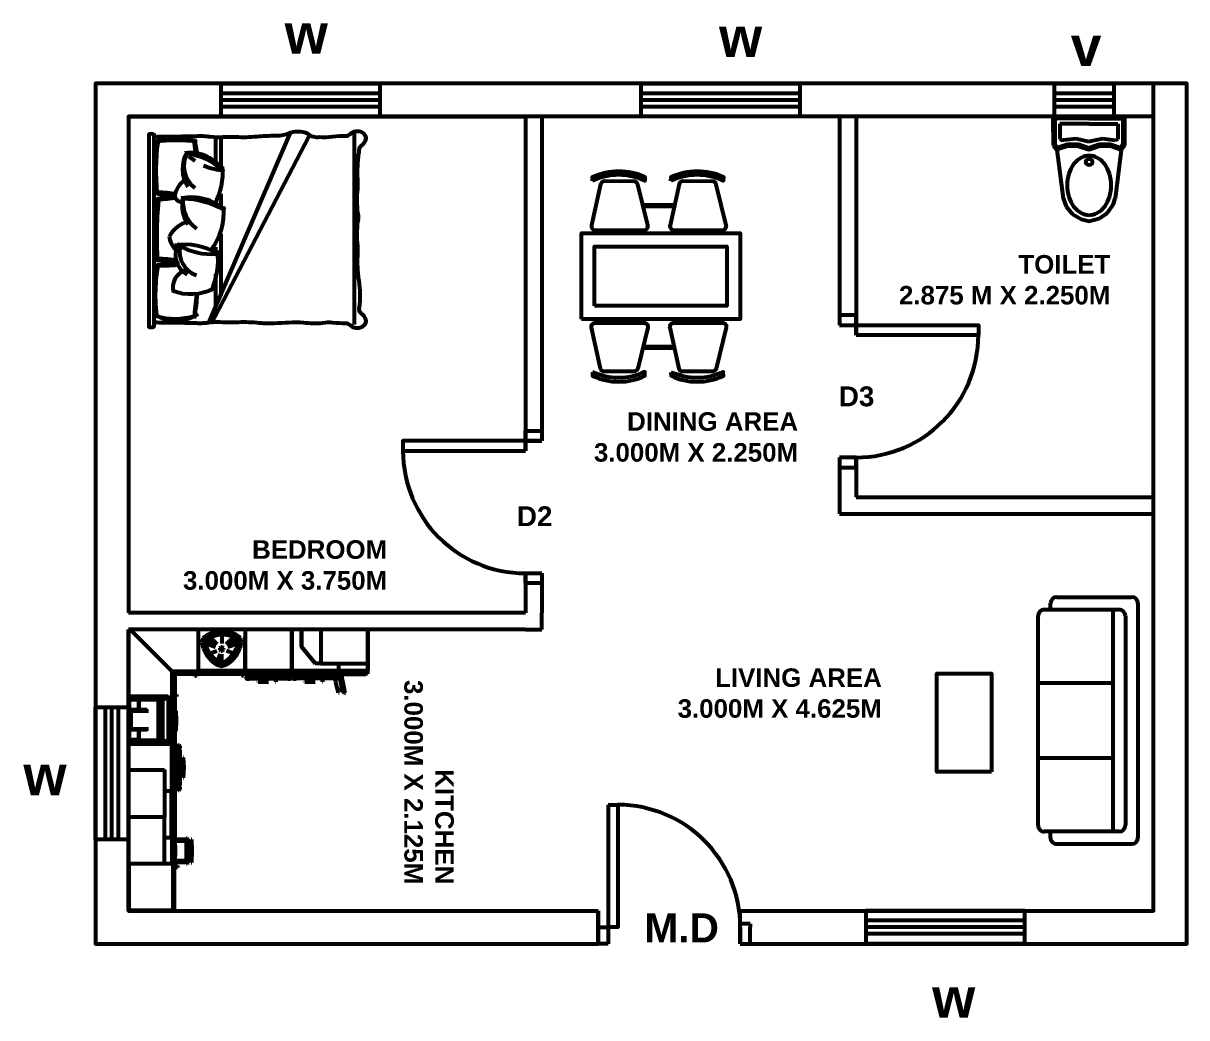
# Model space of a CAD drawing. Header units: millimetres. Extents: x -17601 to 15047, y -2241 to 31268.
# Drawn here: x 1152 to 9504, y 24133 to 31268 of the extents above; entities that cross this region are included whole.
import ezdxf

# ---------------------------------------------------------------- set-up
doc = ezdxf.new("R2010")
doc.units = ezdxf.units.MM
doc.layers.get('0').update_dxf_attribs({"lineweight": 53})
doc.styles.get("Standard").update_dxf_attribs({"font": 'Arial.ttf', "height": 1})

# ---------------------------------------------------------------- blocks, each defined once
blk = doc.blocks.new('bed 1- king size')
at = {"color": 0, "linetype": 'Continuous'}
for p, q in [((-0.949, -0.078), (0.932, -0.078)), ((-0.939, -0.615), (0.932, -1.418)), ((-0.939, -0.645), (0.907, -1.606)), ((-0.768, -0.687), (-0.455, -0.687)), ((-0.225, -0.687), (-0.188, -0.687)), ((0.649, -0.687), (0.895, -0.687)), ((-0.666, -0.738), (-0.056, -0.738)), ((0.225, -0.738), (0.338, -0.738)), ((0.61, -0.738), (0.895, -0.738)), ((-0.949, -2.055), (0.932, -2.055))]:
    blk.add_line(p, q, dxfattribs=at)
blk.add_lwpolyline([(0.898, -0.083, 0.098699), (0.924, -0.072, 0.222522), (0.924, -0.024), (-0.971, -0.024, 0.171621), (-0.972, -0.074, 0.102495), (-0.927, -0.083, 0.015571), (-0.929, -0.266, 0.00267), (-0.934, -0.494, 0.058958), (-0.927, -0.631, -0.038458), (-0.925, -0.755, 0.025508), (-0.925, -0.909, -0.039412), (-0.933, -1.115, 0.016498), (-0.938, -1.265, -0.035771), (-0.929, -1.55, 0.045388), (-0.934, -1.739, -0.080578), (-0.929, -1.837, 0.026504), (-0.936, -1.966, -0.211134), (-0.953, -2.007, 0.329446), (-0.97, -2.131, 0.37589), (-0.896, -2.165, 0.123892), (-0.842, -2.123, -0.342539), (-0.78, -2.103, 0.07104), (-0.52, -2.1, -0.036442), (-0.385, -2.085, -0.046791), (-0.276, -2.087, 0.023628), (-0.176, -2.085, -0.055897), (0.066, -2.088, 0.053528), (0.107, -2.094, 0.053528), (0.147, -2.088, -0.055897), (0.389, -2.085, 0.026973), (0.477, -2.087, -0.036947), (0.615, -2.085, -0.036442), (0.75, -2.1, -0.281256), (0.814, -2.123, -0.521995), (0.814, -2.123, 0.123892), (0.867, -2.165, 0.37589), (0.941, -2.131, 0.329446), (0.924, -2.007, -0.211134), (0.907, -1.966, 0.026504), (0.901, -1.837, -0.06219), (0.896, -1.71, -0.218233), (0.929, -1.594, 0.123513), (0.95, -1.494, 0.129887), (0.929, -1.398, -0.095063), (0.909, -1.265, 0.016498), (0.904, -1.115, -0.039412), (0.896, -0.909, 0.025508), (0.896, -0.755, -0.038458), (0.899, -0.631, 0.058958), (0.905, -0.494, 0.00267), (0.9, -0.266, 0.015571)], format="xyb", close=True, dxfattribs=at)
for centre, radius, start, end in [((-0.522, -0.294), 0.389, 147.51, 213.8336), ((-0.231, -0.283), 0.662, 163.9263, 197.1409), ((-0.657, -1.677), 1.588, 78.5485, 98.3029), ((-0.632, -1.365), 1.287, 78.0142, 100.5125), ((2.543, -0.087), 2.913, 180.1063, 184.3312), ((-1.857, -0.304), 1.505, 359.1536, 7.5533), ((0.707, -0.29), 1.035, 169.5301, 179.934), ((-1.248, -0.116), 0.946, 349.589, 2.0447), ((-0.082, -4.069), 3.965, 84.3658, 93.3969), ((-0.04, -2.182), 2.098, 80.934, 97.4266), ((1.024, -0.126), 0.738, 177.8261, 191.4767), ((-0.69, -0.295), 0.997, 1.8337, 10.6945), ((1.057, -0.289), 0.736, 165.3434, 178.3876), ((0.572, -2.107), 2.012, 81.3714, 96.917), ((-0.395, -0.133), 0.746, 349.1667, 3.123), ((0.593, -1.117), 1.043, 75.0181, 103.7392), ((-1.049, -0.304), 1.913, 354.0935, 6.4707), ((0.009, -0.286), 0.872, 347.3175, 11.7435), ((-0.055, -0.443), 0.219, 96.8992, 136.0421), ((-0.244, -0.505), 0.323, 15.4018, 59.7122), ((-0.136, -0.437), 0.513, 159.3026, 206.5026), ((-0.585, -0.442), 0.18, 18.9387, 104.6725), ((-0.23, -0.576), 0.248, 78.0413, 160.8342), ((-0.269, -0.496), 0.208, 54.1671, 153.8421), ((0.404, -0.643), 0.659, 151.0456, 184.1497), ((-0.787, -0.382), 0.625, 328.6542, 9.1977), ((0.347, -0.36), 0.0899, 120.1134, 175.8974), ((0.279, -0.514), 0.237, 28.1996, 86.5061), ((0.254, -0.68), 0.318, 83.5607, 144.2853), ((0.229, -0.714), 0.361, 78.4081, 122.0077), ((-0.212, -0.44), 0.516, 319.1339, 10.5299), ((-0.598, -0.336), 0.889, 331.605, 358.1749), ((0.615, -0.649), 0.278, 61.8876, 141.8707), ((0.586, -0.703), 0.345, 61.6404, 121.3345), ((0.346, -0.429), 0.397, 302.3262, 7), ((0.079, -0.303), 0.665, 317.3201, 351.4624), ((1.163, -0.802), 0.594, 139.9508, 146.951), ((-1.844, -10.472), 10.046, 83.2132, 84.5476), ((-0.606, 0.747), 1.251, 258.1169, 267.8849), ((1.163, -0.802), 0.594, 156.2982, 173.8539), ((0.694, 0.049), 0.552, 275.447, 287.4199), ((0.88, -1.194), 0.721, 90.6432, 100.2707), ((-0.329, -0.078), 0.63, 242.3859, 279.8951), ((0.163, -0.137), 0.629, 233.2201, 274.4972), ((0.546, -0.118), 0.637, 240.9467, 275.467)]:
    blk.add_arc(centre, radius, start, end, dxfattribs=at)
blk = doc.blocks.new('m_68')
for p, q in [((-72.008419, 443.155933), (-70.77713, 444.387484)), ((-72.008419, 371.759987), (-72.008419, 443.155933)), ((-0.503492, 444.387532), (-70.77713, 444.387484)), ((-70.77713, 444.387484), (-70.77713, 370.528412)), ((-68.285131, 444.387484), (-68.285131, 444.422055)), ((-68.285131, 444.422055), (-0.522279, 444.422055)), ((-0.522279, 444.422055), (-0.522279, 444.387532)), ((-0.503492, 370.528412), (-0.503492, 444.387532)), ((0, 444.422055), (0, 0)), ((-99.878692, 368.104553), (-100.53339, 350.079251)), ((-99.31736, 368.104553), (-99.878692, 368.104553)), ((-99.142599, 363.290119), (-99.31736, 368.104553)), ((-94.031429, 368.881083), (-92.799997, 370.276833)), ((-94.031429, 364.742089), (-94.031429, 368.881083)), ((-92.799997, 370.276833), (-92.799997, 363.380814)), ((-92.799997, 370.276833), (-91.526174, 370.276833)), ((-91.526174, 370.276833), (-91.526174, 363.346339)), ((-91.526174, 368.117762), (-73.057222, 368.117762)), ((-91.093921, 368.117762), (-91.093921, 368.587065)), ((-91.093921, 368.587065), (-73.057222, 368.587065)), ((-77.212906, 373.150349), (-77.212906, 375.973416)), ((-77.212906, 375.973416), (-75.331068, 375.973416)), ((-75.331068, 375.890827), (-77.212906, 375.890827)), ((-75.331068, 373.150349), (-77.212906, 373.150349)), ((-76.254081, 375.187874), (-76.254081, 375.213146)), ((-76.254081, 375.213146), (-72.008419, 375.213146)), ((-76.254081, 373.820257), (-76.254081, 373.853302)), ((-72.008419, 373.820257), (-76.254081, 373.820257)), ((-75.331068, 375.973416), (-75.331068, 375.890827)), ((-75.331068, 375.213146), (-75.331068, 375.890827)), ((-75.331068, 375.295782), (-72.008419, 375.295782)), ((-75.331068, 373.820257), (-75.331068, 373.150349)), ((-73.057222, 329.136658), (-73.057222, 370.936251)), ((-73.057222, 370.936251), (-72.555685, 370.936251)), ((-72.555685, 370.936251), (-72.555685, 329.136658)), ((-72.555685, 370.936251), (-71.184969, 370.936251)), ((-70.77713, 370.528412), (-72.008419, 371.759987)), ((-71.067762, 329.136658), (-71.067762, 370.81914)), ((-70.77713, 370.528412), (-0.503492, 370.528412)), ((-68.241024, 329.136658), (-68.241024, 370.528412)), ((-56.254291, 370.524597), (-56.869936, 369.908715)), ((-56.869936, 369.908715), (-56.860733, 297.246695)), ((-56.245136, 296.630955), (-56.254291, 370.524597)), ((-56.254291, 370.524597), (0.000191, 370.524597)), ((-0.503492, 370.936251), (0.000191, 370.936251)), ((-100.53339, 350.079251), (-99.878692, 332.053948)), ((-99.580288, 362.67066), (-99.580288, 363.290119)), ((-99.580288, 363.290119), (-94.122076, 363.290072)), ((-99.120092, 362.67066), (-98.66271, 350.079251)), ((-98.66271, 350.079251), (-99.112892, 337.684679)), ((-94.122076, 362.360811), (-99.108791, 362.360859)), ((-94.122076, 363.290072), (-94.122076, 362.360811)), ((-94.110918, 361.985064), (-92.879676, 363.380814)), ((-94.110918, 338.129568), (-94.110918, 361.985064)), ((-92.830467, 363.380814), (-94.031429, 364.742089)), ((-92.879676, 363.380814), (-92.879676, 336.733818)), ((-91.59708, 363.380814), (-92.879676, 363.380814)), ((-91.59708, 336.733818), (-91.59708, 363.380814)), ((-91.526174, 363.346339), (-91.59708, 363.346339)), ((-91.526174, 365.472031), (-73.949003, 365.472031)), ((-91.526174, 363.759709), (-91.520309, 363.759709)), ((-91.520309, 363.759709), (-91.520309, 336.099434)), ((-73.86074, 367.903424), (-74.515438, 349.878073)), ((-74.515438, 349.878073), (-73.86074, 331.85277)), ((-73.299598, 367.903424), (-73.86074, 367.903424)), ((-73.562288, 362.469483), (-73.562288, 363.088942)), ((-73.562288, 363.088942), (-73.057222, 363.088942)), ((-73.124599, 363.088942), (-73.299598, 367.903424)), ((-73.211336, 365.472031), (-73.057222, 365.472031)), ((-73.10214, 362.469483), (-73.057222, 361.231947)), ((-73.09103, 362.159729), (-73.057222, 362.159729)), ((-99.878692, 332.053948), (-99.31736, 332.053948)), ((-99.580288, 336.755467), (-99.580288, 337.489414)), ((-94.122076, 336.755467), (-99.580288, 336.755467)), ((-99.31736, 332.053948), (-99.1467, 336.755467)), ((-99.112892, 337.684679), (-94.122076, 337.684679)), ((-94.122076, 337.684679), (-94.122076, 336.755467)), ((-92.879676, 336.733818), (-94.110918, 338.129568)), ((-94.025373, 335.356856), (-92.810726, 336.733818)), ((-94.025373, 331.217814), (-94.025373, 335.356856)), ((-92.794132, 329.822064), (-94.025373, 331.217814)), ((-92.810726, 336.733818), (-92.879676, 336.733818)), ((-92.879676, 336.733818), (-91.59708, 336.733818)), ((-92.794132, 336.733818), (-92.794132, 329.822064)), ((-91.520309, 336.752606), (-91.59708, 336.752606)), ((-91.520309, 329.822064), (-91.520309, 336.752606)), ((-91.520309, 334.462786), (-73.955488, 334.462786)), ((-91.520309, 331.817055), (-73.057222, 331.817055)), ((-91.520309, 331.806898), (-73.057222, 331.806898)), ((-91.093921, 331.29797), (-91.093921, 331.806898)), ((-73.057222, 331.29797), (-91.093921, 331.29797)), ((-73.86074, 331.85277), (-73.299598, 331.85277)), ((-73.562288, 336.554337), (-73.562288, 337.288285)), ((-73.057222, 336.554337), (-73.562288, 336.554337)), ((-73.299598, 331.85277), (-73.1287, 336.554337)), ((-73.204898, 334.462786), (-73.057222, 334.462786)), ((-73.057222, 338.524246), (-73.095131, 337.483549)), ((-73.095131, 337.483549), (-73.057222, 337.483549)), ((-92.794132, 329.822064), (-91.520309, 329.822064)), ((-72.555685, 329.136658), (-73.057222, 329.136658)), ((-73.03791, 255.32732), (-73.03791, 329.136658)), ((-72.555685, 329.136658), (-71.067762, 329.136658)), ((-72.533416, 255.32732), (-72.533416, 329.136658)), ((-71.067762, 329.136658), (-68.241024, 329.136658)), ((-71.037912, 255.32732), (-71.037912, 329.136658)), ((-68.241024, 329.136658), (-68.199396, 329.136658)), ((-68.199396, 329.14877), (-68.197059, 329.14877)), ((-68.197059, 329.14877), (-68.197059, 255.311489)), ((-68.197059, 329.14877), (-56.864833, 329.14877)), ((-56.699991, 296.525812), (-57.315635, 295.909977)), ((-57.315635, 295.909977), (-57.306432, 223.24791)), ((-56.860733, 297.246695), (-56.245136, 296.630955)), ((-56.699991, 296.525812), (0.000191, 296.52586)), ((-56.690645, 222.63217), (-56.699991, 296.525812)), ((-56.245136, 296.630955), (0.000191, 296.631003)), ((-81.399631, 252.958775), (-80.168342, 254.19035)), ((-81.399631, 249.323845), (-81.399631, 252.958775)), ((-80.168342, 248.09227), (-81.399631, 249.323845)), ((-81.384182, 246.833182), (-80.15294, 248.064757)), ((-81.384182, 190.127516), (-81.384182, 246.833182)), ((-80.168342, 254.19035), (-80.168342, 248.09227)), ((-78.877735, 254.19035), (-80.168342, 254.19035)), ((-80.168342, 248.09227), (-78.877735, 248.09227)), ((-80.15294, 248.064757), (-80.15294, 188.895941)), ((-78.975963, 248.064757), (-80.15294, 248.064757)), ((-79.571867, 248.064757), (-79.571867, 248.09227)), ((-79.129123, 248.064757), (-79.129123, 248.09227)), ((-78.975963, 188.895941), (-78.975963, 248.064757)), ((-78.877735, 248.09227), (-78.877735, 254.19035)), ((-78.877735, 252.60973), (-73.051357, 252.60973)), ((-78.877735, 251.533938), (-73.051357, 251.533938)), ((-78.680277, 252.60973), (-78.680277, 252.743817)), ((-78.680277, 252.743817), (-73.051357, 252.743817)), ((-78.680277, 185.058165), (-78.680277, 251.533938)), ((-73.051357, 181.490088), (-73.051357, 255.32732)), ((-73.051357, 255.32732), (-72.546482, 255.32732)), ((-72.546482, 255.32732), (-72.546482, 181.490088)), ((-71.048832, 255.32732), (-72.546482, 255.32732)), ((-71.048832, 181.490088), (-71.048832, 255.32732)), ((-71.048832, 255.32732), (-68.203497, 255.32732)), ((-68.203497, 255.32732), (-68.206453, 255.32732)), ((-68.203497, 181.539107), (-68.203497, 255.32732)), ((-68.203497, 255.32732), (-57.310533, 255.32732)), ((-68.197059, 255.311489), (-57.310533, 255.311489)), ((-87.071895, 234.650803), (-87.730837, 218.411923)), ((-86.506843, 234.650803), (-87.071895, 234.650803)), ((-86.771488, 229.754925), (-86.771488, 230.313492)), ((-86.771488, 230.313492), (-81.384182, 230.313492)), ((-86.330843, 230.313492), (-86.506843, 234.650803)), ((-85.847854, 218.411923), (-86.308193, 229.754925)), ((-86.296892, 229.476357), (-81.384182, 229.476357)), ((-74.972677, 234.650851), (-75.631618, 218.411923)), ((-74.407816, 234.650851), (-74.972677, 234.650851)), ((-74.107217, 234.650851), (-74.766206, 218.411923)), ((-74.672269, 229.755497), (-74.672269, 230.31354)), ((-74.672269, 230.31354), (-74.283218, 230.31354)), ((-74.257421, 230.947829), (-74.407816, 234.650851)), ((-73.542404, 234.650851), (-74.107217, 234.650851)), ((-73.806858, 229.755688), (-73.806858, 230.31354)), ((-73.806858, 230.31354), (-73.051357, 230.31354)), ((-73.366403, 230.31354), (-73.542404, 234.650851)), ((-73.343753, 229.755688), (-73.051357, 222.554684)), ((-73.332405, 229.476404), (-73.051357, 229.476357)), ((-57.306432, 223.24791), (-56.690645, 222.63217)), ((-56.690645, 222.63217), (0.000191, 222.632218)), ((-87.730837, 218.411923), (-87.071895, 202.173043)), ((-86.771488, 206.408644), (-86.771488, 207.069826)), ((-81.384182, 206.408644), (-86.771488, 206.408644)), ((-86.506843, 202.173043), (-86.334943, 206.408644)), ((-86.308193, 207.069826), (-85.847854, 218.411923)), ((-86.300993, 207.245779), (-81.384182, 207.245779)), ((-75.631618, 218.411923), (-74.972677, 202.173043)), ((-74.766206, 218.411923), (-74.107217, 202.173043)), ((-74.672269, 206.408644), (-74.672269, 207.069779)), ((-74.279117, 206.408644), (-74.672269, 206.408644)), ((-74.407816, 202.173043), (-74.257421, 205.876065)), ((-73.806858, 206.408644), (-73.806858, 207.069874)), ((-73.051357, 206.408644), (-73.806858, 206.408644)), ((-73.542404, 202.173043), (-73.370504, 206.408644)), ((-73.370504, 206.408644), (-73.051357, 206.408644)), ((-73.051357, 214.269209), (-73.336506, 207.245779)), ((-73.336506, 207.245779), (-73.051357, 207.245779)), ((-87.071895, 202.173043), (-86.506843, 202.173043)), ((-81.399631, 187.690449), (-80.173635, 188.916588)), ((-81.399631, 184.055519), (-81.399631, 187.690449)), ((-80.168342, 182.823944), (-81.399631, 184.055519)), ((-80.15294, 188.895941), (-81.384182, 190.127516)), ((-80.168342, 188.911152), (-80.168342, 182.823944)), ((-80.15294, 188.895941), (-78.975963, 188.895941)), ((-78.877735, 188.921976), (-78.975963, 188.921976)), ((-78.877735, 182.823944), (-78.877735, 188.921976)), ((-78.877735, 185.058165), (-73.051357, 185.058165)), ((-74.972677, 202.173043), (-74.407816, 202.173043)), ((-74.107217, 202.173043), (-73.542404, 202.173043)), ((-80.168342, 182.823944), (-78.877735, 182.823944)), ((-78.877735, 183.982325), (-73.051357, 183.982325)), ((-72.546482, 181.490088), (-73.051357, 181.490088)), ((-73.01445, 107.701874), (-73.01445, 181.490088)), ((-72.546482, 181.490088), (-71.048832, 181.490088)), ((-72.509193, 181.490088), (-72.509193, 107.701874)), ((-71.048832, 181.490088), (-71.02189, 181.490088)), ((-71.010732, 181.539107), (-71.02189, 181.539107)), ((-71.010732, 107.701874), (-71.010732, 181.539107)), ((-71.010732, 181.539107), (-68.163681, 181.539107)), ((-68.163681, 181.539107), (-68.183994, 181.539107)), ((-68.163681, 181.539107), (0.000382, 181.539154)), ((-68.163681, 107.701874), (-68.163681, 181.539107)), ((-62.550592, 179.79765), (-1.217174, 179.797697)), ((-62.550592, 105.904055), (-62.550592, 179.79765)), ((-62.550592, 179.79765), (-61.580848, 178.006792)), ((-61.580848, 178.006792), (-54.40607, 173.850775)), ((-54.40607, 173.850775), (-48.012113, 173.906517)), ((-54.40607, 173.850775), (-54.40607, 111.850977)), ((-48.012113, 109.952641), (-48.012113, 175.749111)), ((-48.012113, 175.749111), (-47.245502, 174.82543)), ((-48.012113, 175.749111), (-15.664625, 175.749111)), ((-47.245502, 174.82543), (-47.245502, 110.876274)), ((-16.431236, 174.82543), (-47.245502, 174.82543)), ((-15.664625, 175.749111), (-16.431236, 174.82543)), ((-16.431236, 158.760405), (-16.431236, 174.82543)), ((-15.664625, 158.760405), (-15.664625, 175.749111)), ((-15.664625, 174.188614), (-3.133011, 174.297905)), ((-3.133011, 174.297905), (-0.986147, 172.05987)), ((-1.217174, 179.797697), (-1.217174, 178.036595)), ((-0.986147, 172.05987), (-1.217174, 179.797697)), ((-0.986147, 113.641882), (-0.986147, 172.05987)), ((-75.047254, 160.862637), (-75.706625, 144.623709)), ((-75.596285, 144.623709), (-74.936723, 160.862637)), ((-74.936723, 160.862637), (-75.047254, 160.862637)), ((-74.936723, 160.862637), (-74.371481, 160.862637)), ((-74.070882, 160.862637), (-74.730253, 144.623709)), ((-74.636316, 155.967808), (-74.636316, 156.525326)), ((-74.636316, 156.525326), (-74.247074, 156.525326)), ((-74.371481, 160.862637), (-74.221277, 157.161284)), ((-73.50564, 160.862637), (-74.070882, 160.862637)), ((-73.770332, 155.968094), (-73.770332, 156.525326)), ((-73.770332, 156.525326), (-73.01445, 156.525326)), ((-73.329496, 156.525326), (-73.50564, 160.862637)), ((-73.306846, 155.968094), (-73.01445, 148.766184)), ((-73.295498, 155.688191), (-73.01445, 155.688191)), ((-3.408002, 156.913042), (-31.329488, 156.913042)), ((-29.699039, 158.760405), (-1.444912, 158.760405)), ((-1.444912, 158.760405), (-3.408002, 156.913042)), ((-3.408002, 129.087878), (-3.408002, 156.913042)), ((-1.062679, 158.760405), (-1.444912, 158.760405)), ((-1.062679, 127.240563), (-1.062679, 158.760405)), ((-75.706625, 144.623709), (-75.047254, 128.384829)), ((-74.936723, 128.384829), (-75.596285, 144.623709)), ((-74.730253, 144.623709), (-74.070882, 128.384829)), ((-74.636316, 132.62043), (-74.636316, 133.281565)), ((-74.242973, 132.62043), (-74.636316, 132.62043)), ((-74.371481, 128.384829), (-74.221277, 132.08623)), ((-73.770332, 132.62043), (-73.770332, 133.281708)), ((-73.01445, 132.62043), (-73.770332, 132.62043)), ((-73.50564, 128.384829), (-73.333597, 132.62043)), ((-73.333597, 132.62043), (-73.01445, 132.62043)), ((-73.01445, 140.480805), (-73.299598, 133.457566)), ((-73.299598, 133.457566), (-73.01445, 133.457566)), ((-31.329488, 129.087878), (-3.408002, 129.087878)), ((-1.444912, 127.240563), (-3.408002, 129.087878)), ((-75.047254, 128.384829), (-74.936723, 128.384829)), ((-74.936723, 128.384829), (-74.371481, 128.384829)), ((-74.070882, 128.384829), (-73.50564, 128.384829)), ((-54.40607, 111.850977), (-61.580848, 107.694912)), ((-54.40607, 111.850977), (-48.012113, 111.795187)), ((-47.245502, 110.876274), (-48.012113, 109.952641)), ((-16.431236, 110.876274), (-47.245502, 110.876274)), ((-29.699039, 127.240563), (-1.444912, 127.240563)), ((-16.431236, 110.876274), (-16.431236, 127.240563)), ((-15.664625, 109.952641), (-16.431236, 110.876274)), ((-15.664625, 109.952641), (-15.664625, 127.240563)), ((-15.664625, 111.513138), (-3.133011, 111.403847)), ((-3.133011, 111.403847), (-2.538299, 107.980347)), ((-1.444912, 127.240563), (-1.062679, 127.240563)), ((-1.217174, 105.904055), (-0.986147, 113.641882)), ((-341.010522, 100.60463), (-342.569732, 100.381995)), ((-342.569732, 100.381995), (-341.229486, 94.227791)), ((-341.229486, 94.227791), (-341.135549, 94.24119)), ((-341.139269, 94.25788), (-339.56933, 94.482041)), ((-336.1207, 71.213722), (-341.139269, 94.25788)), ((-341.135549, 94.24119), (-336.1207, 71.213722)), ((-341.010522, 100.60463), (-339.257049, 99.606943)), ((-339.674043, 94.467068), (-341.010522, 100.60463)), ((-338.4449, 95.878029), (-339.653492, 94.470024)), ((-339.56933, 94.482041), (-337.815618, 93.484354)), ((-334.416198, 70.819855), (-339.56933, 94.482041)), ((-339.257049, 99.606943), (-338.4449, 95.878029)), ((-331.734371, 95.801592), (-338.415241, 94.847775)), ((-338.415241, 94.847775), (-338.235569, 94.022656)), ((-338.235569, 94.022656), (-332.126951, 94.894743)), ((-337.815618, 93.484354), (-333.190822, 72.247505)), ((-332.965421, 99.930573), (-332.278299, 100.02861)), ((-332.278299, 100.02861), (-327.991199, 84.13682)), ((-331.592369, 95.149851), (-331.734371, 95.801592)), ((-75.950193, 102.988959), (-75.950193, 105.729771)), ((-75.950193, 105.729771), (-74.068737, 105.729771)), ((-74.068737, 102.988959), (-75.950193, 102.988959)), ((-74.991607, 105.052042), (-73.347473, 105.052042)), ((-74.991607, 103.658963), (-73.347473, 103.658963)), ((-74.068737, 105.729771), (-74.068737, 105.052042)), ((-73.347473, 103.658963), (-74.068737, 103.658963)), ((-74.068737, 103.658963), (-74.068737, 102.988959)), ((-73.347473, 70.838166), (-73.347473, 107.761908)), ((-73.347473, 107.761908), (-73.01445, 107.761908)), ((-72.509193, 107.701874), (-73.01445, 107.701874)), ((-72.509193, 107.701874), (-71.010732, 107.701874)), ((-72.346878, 69.851637), (-72.346878, 107.701874)), ((-71.010732, 107.701874), (-70.656252, 107.701874)), ((-71.007442, 68.506432), (-71.007442, 107.701874)), ((-70.656252, 107.761908), (-69.164276, 107.761908)), ((-69.164276, 107.761908), (-69.164276, 66.667986)), ((-69.164276, 107.761908), (-68.238496, 107.761908)), ((-68.238496, 107.701874), (-68.163681, 107.701874)), ((-68.163681, 107.701874), (-62.550592, 107.701874)), ((-61.580848, 107.694912), (-62.550592, 105.904055)), ((-62.550592, 105.904055), (-1.217174, 105.904055)), ((-48.012113, 109.952641), (-15.664625, 109.952641)), ((-1.217174, 105.904055), (-44.436741, 105.904055)), ((-1.217174, 105.904055), (-10.037899, 105.904055)), ((-2.538299, 107.980347), (-1.217174, 105.904055)), ((-1.163482, 107.701779), (0.000382, 107.701779)), ((-330.555486, 77.35796), (-329.324197, 78.589535)), ((-330.555486, 76.102638), (-330.555486, 77.35796)), ((-324.436521, 77.35796), (-330.555486, 77.35796)), ((-324.436521, 76.102638), (-330.555486, 76.102638)), ((-329.341411, 70.404768), (-329.341411, 76.102638)), ((-329.324197, 78.589535), (-325.667762, 78.589535)), ((-328.26581, 70.404768), (-328.26581, 76.102638)), ((-328.26581, 76.0427), (-261.804485, 76.0427)), ((-328.20177, 76.102638), (-328.185558, 76.0427)), ((-327.991199, 84.13682), (-327.067566, 78.589535)), ((-326.653337, 76.102638), (-326.643371, 76.0427)), ((-325.667762, 78.589535), (-324.436521, 77.35796)), ((-324.436521, 76.102638), (-324.436521, 77.365685)), ((-324.436521, 77.365685), (-265.611314, 77.365685)), ((-324.436521, 76.102638), (-324.436521, 77.35796)), ((-265.611314, 76.102638), (-324.436521, 76.102638)), ((-306.919908, 77.365685), (-306.919908, 82.792282)), ((-306.919908, 82.792282), (-306.258964, 82.792282)), ((-306.083011, 77.365685), (-306.083011, 82.321072)), ((-294.919347, 83.753252), (-278.683996, 83.093119)), ((-294.919347, 81.867218), (-283.578491, 82.328272)), ((-283.857202, 77.365685), (-283.857202, 82.316971)), ((-283.578491, 82.792282), (-283.020305, 82.792282)), ((-283.020305, 82.792282), (-283.020305, 77.365685)), ((-278.683996, 82.527304), (-283.020305, 82.35097)), ((-278.683996, 83.093119), (-278.683996, 82.527304)), ((-265.611314, 77.35796), (-264.380073, 78.589535)), ((-265.611314, 77.365685), (-265.611314, 76.102638)), ((-265.611314, 76.102638), (-265.611314, 77.35796)), ((-259.492397, 77.35796), (-265.611314, 77.35796)), ((-259.492397, 76.102638), (-265.611314, 76.102638)), ((-264.380073, 78.589535), (-260.723638, 78.589535)), ((-261.804485, 70.404721), (-261.804485, 76.102638)), ((-260.728883, 70.404721), (-260.728883, 76.102638)), ((-260.728883, 76.0427), (-260.59494, 76.0427)), ((-260.723638, 78.589535), (-259.492397, 77.35796)), ((-260.59494, 76.0427), (-260.59494, 70.404721)), ((-259.492397, 77.35796), (-259.492397, 76.102638)), ((-256.809759, 77.35796), (-255.578518, 78.589535)), ((-256.809759, 76.102638), (-256.809759, 77.35796)), ((-250.690841, 77.35796), (-256.809759, 77.35796)), ((-256.809759, 76.102638), (-250.690841, 76.102638)), ((-255.595684, 76.102638), (-256.809759, 76.102638)), ((-255.595684, 70.404768), (-255.595684, 76.102638)), ((-255.578518, 78.589535), (-251.922083, 78.589535)), ((-188.058805, 76.0427), (-255.526352, 76.0427)), ((-255.526352, 76.0427), (-255.526352, 70.404768)), ((-250.690841, 76.102638), (-254.52013, 76.102638)), ((-254.52013, 76.102638), (-254.52013, 76.0427)), ((-254.52013, 76.0427), (-188.058805, 76.0427)), ((-251.922083, 78.589535), (-250.690841, 77.35796)), ((-250.690841, 77.365685), (-250.690841, 76.102638)), ((-191.865635, 77.365685), (-250.690841, 77.365685)), ((-250.690841, 76.102638), (-250.690841, 77.35796)), ((-250.690841, 76.102638), (-191.865635, 76.102638)), ((-233.174228, 77.365685), (-233.174228, 82.792282)), ((-233.174228, 82.792282), (-232.513284, 82.792282)), ((-232.337284, 77.365685), (-232.337284, 82.321072)), ((-221.17362, 83.753252), (-204.938268, 83.093119)), ((-209.832811, 82.328272), (-221.17362, 81.867218)), ((-221.17362, 81.867218), (-210.111522, 82.316971)), ((-210.111522, 82.316971), (-210.111522, 77.365685)), ((-209.274625, 82.792282), (-209.832811, 82.792282)), ((-209.274625, 77.365685), (-209.274625, 82.792282)), ((-204.938268, 82.527304), (-209.274625, 82.35097)), ((-209.274625, 82.35097), (-209.274625, 77.365685)), ((-204.938268, 83.093119), (-204.938268, 82.527304)), ((-191.865635, 77.35796), (-190.634393, 78.589535)), ((-191.865635, 76.102638), (-191.865635, 77.365685)), ((-191.865635, 76.102638), (-191.865635, 77.35796)), ((-185.746669, 77.35796), (-191.865635, 77.35796)), ((-191.865635, 76.102638), (-185.746669, 76.102638)), ((-188.058805, 76.102638), (-191.865635, 76.102638)), ((-190.634393, 78.589535), (-186.977911, 78.589535)), ((-188.058805, 70.404721), (-188.058805, 76.102638)), ((-185.746669, 76.102638), (-186.983204, 76.102638)), ((-186.983204, 76.102638), (-186.983204, 70.404721)), ((-186.983204, 76.0427), (-186.849212, 76.0427)), ((-186.977911, 78.589535), (-185.746669, 77.35796)), ((-186.849212, 76.0427), (-186.849212, 70.404721)), ((-185.746669, 76.102638), (-185.746669, 77.35796)), ((-107.490444, 72.093821), (-107.490444, 73.974943)), ((-107.490444, 73.974943), (-104.749012, 73.974943)), ((-104.749012, 73.974943), (-104.749012, 72.093821)), ((-378.25253, 0.000096), (-378.25253, 64.216519)), ((-378.25253, 64.216519), (-378.170704, 64.216519)), ((-378.170704, 0.000096), (-378.170704, 70.368386)), ((-378.170704, 70.368386), (-331.833219, 70.368338)), ((-378.170704, 69.863558), (-331.833219, 69.86351)), ((-378.170704, 68.366337), (-331.833219, 68.366337)), ((-378.170704, 65.521765), (-331.833219, 65.521765)), ((-375.145888, 71.176911), (-355.07226, 71.835757)), ((-375.145888, 70.612145), (-375.145888, 71.176911)), ((-369.910144, 70.440293), (-375.145888, 70.612145)), ((-369.910144, 70.368386), (-369.910144, 70.876646)), ((-369.910144, 70.876646), (-369.092774, 70.876646)), ((-368.875193, 70.368386), (-368.875193, 70.406342)), ((-368.875193, 70.406342), (-367.719149, 70.368386)), ((-355.07226, 71.835757), (-334.998417, 71.176911)), ((-342.425584, 70.368338), (-341.049814, 70.413542)), ((-341.394901, 70.368338), (-341.394901, 70.402193)), ((-341.049814, 70.876599), (-340.359974, 70.876599)), ((-340.359974, 70.876599), (-340.359974, 70.368338)), ((-334.998417, 70.612145), (-340.359974, 70.436144)), ((-337.152719, 70.368338), (-336.070299, 70.522881)), ((-336.071491, 70.576906), (-336.025953, 70.368338)), ((-336.070299, 70.522881), (-336.036729, 70.368338)), ((-334.998417, 71.176911), (-334.998417, 70.612145)), ((-334.998417, 70.736742), (-334.416198, 70.819855)), ((-334.513664, 70.805931), (-334.418344, 70.368338)), ((-334.475994, 70.81132), (-333.697271, 70.368338)), ((-333.190822, 72.247505), (-334.416198, 70.819855)), ((-333.432245, 71.966267), (-333.283996, 71.285439)), ((-333.286714, 72.13583), (-329.341411, 72.69907)), ((-333.283996, 71.285439), (-329.341411, 71.848297)), ((-331.833219, 54.182768), (-331.833219, 70.404768)), ((-331.833219, 70.404768), (-258.011913, 70.404721)), ((-258.011913, 69.898892), (-331.833219, 69.898987)), ((-331.833219, 68.398953), (-258.011913, 68.398905)), ((-331.833219, 65.549088), (-258.011913, 65.54904)), ((-258.087492, 0.00121), (-258.087492, 70.404768)), ((-258.087492, 70.404768), (-184.266233, 70.404721)), ((-184.266233, 69.898939), (-258.087492, 69.898987)), ((-258.087492, 68.398953), (-184.266233, 68.398905)), ((-258.087492, 65.549088), (-184.266233, 65.54904)), ((-258.011913, 70.404721), (-258.011913, 69.898892)), ((-258.011913, 68.398905), (-258.011913, 69.898892)), ((-258.011913, 68.398905), (-258.011913, 65.54904)), ((-258.011913, 65.54904), (-258.011913, 0.00121)), ((-237.408971, 70.649004), (-237.408971, 71.214867)), ((-233.174228, 70.404721), (-233.174228, 70.913983)), ((-233.174228, 70.913983), (-232.513284, 70.913983)), ((-232.337284, 70.404721), (-232.337284, 70.44282)), ((-221.17362, 71.874953), (-204.938268, 71.214819)), ((-210.946655, 70.404721), (-209.832811, 70.45002)), ((-210.111522, 70.404721), (-210.111522, 70.438671)), ((-209.832811, 70.913983), (-209.274625, 70.91403)), ((-209.274625, 70.91403), (-209.274625, 70.404721)), ((-204.938268, 70.649004), (-209.274625, 70.472718)), ((-204.938268, 71.214819), (-204.938268, 70.649004)), ((-184.266233, 70.404721), (-184.266233, 69.898939)), ((-184.266233, 65.54904), (-184.266233, 70.306731)), ((-184.266233, 68.398905), (-184.266233, 69.898939)), ((-184.266233, 68.398905), (-184.266233, 65.54904)), ((-184.266233, 65.54904), (-184.266233, 11.493683)), ((-184.266233, 64.24141), (-184.231662, 64.24141)), ((-184.242773, 64.24141), (-184.242773, 64.375305)), ((-184.242773, 64.375305), (-184.220886, 64.375305)), ((-184.231662, 64.24141), (-184.231662, 11.475468)), ((-184.231662, 58.052826), (-184.220886, 58.052826)), ((-184.220886, 0.001191), (-184.220886, 70.420504)), ((-184.220886, 70.420504), (-110.399627, 70.420456)), ((-110.399627, 69.915676), (-184.220886, 69.915724)), ((-184.220886, 68.418646), (-110.399627, 68.418598)), ((-184.220886, 65.574312), (-110.399627, 65.574217)), ((-181.621265, 71.316481), (-181.621265, 73.198843)), ((-181.621265, 73.198843), (-178.881454, 73.198843)), ((-180.951547, 71.316481), (-181.621265, 71.316481)), ((-180.951547, 70.420504), (-180.951547, 72.239781)), ((-180.951547, 72.239781), (-180.918359, 72.239781)), ((-179.58436, 72.239781), (-179.558992, 72.239781)), ((-179.558992, 72.239781), (-179.558992, 70.420504)), ((-178.881454, 71.316481), (-179.558992, 71.316481)), ((-178.881454, 73.198843), (-178.881454, 71.316481)), ((-155.705881, 55.469084), (-163.989639, 48.990107)), ((-147.272253, 57.963419), (-155.705881, 55.469084)), ((-138.838672, 55.469084), (-147.272253, 57.963419)), ((-130.554866, 48.990107), (-138.838672, 55.469084)), ((-110.399627, 70.420456), (-110.399627, 69.915676)), ((-110.399627, 65.574217), (-110.399627, 70.322657)), ((-110.399627, 68.418598), (-110.399627, 69.915676)), ((-110.399627, 68.418598), (-110.399627, 65.574217)), ((-110.399627, 65.574217), (-110.399627, 0.001173)), ((-110.399627, 64.269161), (-110.365057, 64.269161)), ((-110.326385, 0.001173), (-110.326385, 58.564759)), ((-110.326385, 58.564759), (-110.300779, 58.564759)), ((-110.300779, 70.815087), (-73.370504, 70.815087)), ((-72.383976, 69.814587), (-110.300779, 69.814587)), ((-71.038484, 68.475485), (-110.300779, 68.475485)), ((-110.300779, 66.632605), (-69.199609, 66.632653)), ((-106.820106, 72.093821), (-107.490444, 72.093821)), ((-106.820106, 70.815087), (-106.820106, 73.016501)), ((-106.820106, 73.016501), (-106.770706, 73.016501)), ((-105.468559, 73.016501), (-105.426931, 73.016501)), ((-105.426931, 73.016501), (-105.426931, 70.815087)), ((-104.749012, 72.093821), (-105.426931, 72.093821)), ((-73.370504, 70.815087), (-72.383976, 69.814587)), ((-73.370504, 70.815087), (-68.817377, 66.265536)), ((-73.347473, 70.838166), (-68.776941, 66.265536)), ((-72.346878, 69.851637), (-73.347473, 70.838166)), ((-72.383976, 69.814587), (-71.038484, 68.475485)), ((-71.007442, 68.506432), (-72.346878, 69.851637)), ((-69.199609, 66.632653), (-71.038484, 68.475485)), ((-71.038484, 68.475485), (-29.994154, 27.469254)), ((-29.994154, 27.469254), (-71.007442, 68.506432)), ((-69.164276, 66.667986), (-71.007442, 68.506432)), ((-69.869136, 67.316532), (-69.827556, 67.316532)), ((-69.199609, 66.632653), (-27.034759, 24.510479)), ((-2.499199, 0), (-69.199609, 66.632653)), ((-69.164276, 66.667986), (-2.540445, 0)), ((-68.637514, 66.084957), (-68.595504, 66.084957)), ((-68.588066, 66.035557), (-68.588066, 66.076613)), ((-68.588066, 66.076613), (-36.431837, 33.906031)), ((-36.431837, 33.906031), (-68.588066, 66.035557)), ((-67.154312, 64.603615), (-67.154312, 64.642144)), ((-60.616779, 58.071423), (-60.616779, 58.10175)), ((-377.969718, 53.561211), (-377.354097, 54.177094)), ((-304.091978, 53.570462), (-377.969718, 53.561211)), ((-377.969718, 0.000096), (-377.969718, 53.561211)), ((-377.354097, 54.177094), (-304.707813, 54.186201)), ((-304.707813, 54.186201), (-304.091978, 53.570462)), ((-304.091978, 0), (-304.091978, 53.570462)), ((-304.091978, 50.655556), (-304.067373, 50.700283)), ((-304.091978, 50.637388), (-304.067373, 50.637293)), ((-304.067373, 53.279639), (-303.707599, 53.492546)), ((-304.067373, 0), (-304.067373, 53.279639)), ((-295.368147, 53.279639), (-304.067373, 53.279639)), ((-303.707599, 53.492546), (-295.255279, 53.707886)), ((-295.255279, 53.707886), (-295.368147, 53.279639)), ((-295.368147, 53.279639), (-273.580455, 26.713467)), ((-273.704481, 27.347851), (-295.255279, 53.707886)), ((-171.191597, 40.032482), (-176.37968, 30.102301)), ((-173.87228, 29.737711), (-169.177723, 38.723231)), ((-163.989639, 48.990107), (-171.191597, 40.032482)), ((-166.142559, 37.792397), (-170.285511, 29.862595)), ((-169.177723, 38.723231), (-162.660741, 46.828795)), ((-160.391379, 44.945526), (-166.142559, 37.792397)), ((-166.142559, 37.792397), (-154.694891, 33.550978)), ((-162.660741, 46.828795), (-155.164861, 52.69146)), ((-153.776169, 50.1194), (-160.391379, 44.945526)), ((-155.164861, 52.69146), (-147.533607, 54.948521)), ((-147.502946, 52.111244), (-154.237508, 50.1194)), ((-147.533607, 54.948521), (-147.502946, 52.111244)), ((-147.533607, 54.948521), (-139.902353, 52.69146)), ((-140.768337, 50.1194), (-147.502946, 52.111244)), ((-147.502946, 52.111244), (-147.362899, 39.183283)), ((-144.713878, 38.399792), (-140.768337, 50.1194)), ((-139.902353, 52.69146), (-140.768337, 50.1194)), ((-140.768337, 50.1194), (-134.153127, 44.945526)), ((-139.902353, 52.69146), (-132.406425, 46.828747)), ((-128.401947, 37.792397), (-139.849615, 33.550978)), ((-134.153127, 44.945526), (-128.401947, 37.792397)), ((-132.406425, 46.828747), (-125.889635, 38.723231)), ((-123.352909, 40.032482), (-130.554866, 48.990107)), ((-125.889635, 38.723231), (-128.401947, 37.792397)), ((-128.401947, 37.792397), (-124.258995, 29.862595)), ((-125.889635, 38.723231), (-121.194934, 29.737711)), ((-118.164825, 30.102301), (-123.352909, 40.032482)), ((-273.580455, 26.713467), (-273.704481, 27.347851)), ((-273.580455, 0.001214), (-273.580455, 26.713467)), ((-273.580455, 26.713467), (-273.31953, 26.238632)), ((-273.31953, 26.238632), (-273.31953, 0.00124)), ((-176.37968, 30.102301), (-178.621673, 20.7057)), ((-178.621673, 20.7057), (-176.985359, 13.34858)), ((-175.900793, 21.234894), (-173.87228, 29.737711)), ((-172.537088, 22.358895), (-175.900793, 21.234894)), ((-175.900793, 21.234894), (-174.420118, 14.577675)), ((-172.537088, 22.358895), (-170.746851, 29.862595)), ((-157.210159, 27.480126), (-172.537088, 22.358895)), ((-171.230459, 16.483879), (-172.537088, 22.358895)), ((-156.696272, 25.169182), (-171.230459, 16.483879)), ((-154.561138, 23.474694), (-165.802526, 12.175846)), ((-148.457813, 33.673239), (-150.083017, 31.897879)), ((-150.083017, 31.897879), (-149.978113, 29.492188)), ((-149.978113, 29.492188), (-148.204469, 27.86541)), ((-146.054697, 33.778239), (-148.457813, 33.673239)), ((-148.204469, 27.86541), (-145.801353, 27.97041)), ((-147.505596, 8.471203), (-147.362899, 22.119046)), ((-145.801353, 27.97041), (-146.961546, 27.919674)), ((-144.281053, 32.151461), (-146.054697, 33.778239)), ((-145.801353, 27.97041), (-144.176149, 29.74577)), ((-144.176149, 29.74577), (-144.281053, 32.151461)), ((-140.164852, 23.474694), (-130.766201, 13.786793)), ((-138.02967, 25.169182), (-123.775386, 16.483879)), ((-122.468757, 22.358895), (-137.515831, 27.480126)), ((-124.258995, 29.862595), (-122.468757, 22.358895)), ((-122.468757, 22.358895), (-123.775386, 16.483879)), ((-119.166422, 21.234894), (-122.468757, 22.358895)), ((-121.194934, 29.737711), (-119.166422, 21.234894)), ((-120.647049, 14.577675), (-119.166422, 21.234894)), ((-115.922832, 20.7057), (-118.164825, 30.102301)), ((-117.461729, 13.786793), (-115.922832, 20.7057)), ((-31.053495, 28.525257), (-31.048822, 28.520489)), ((-28.44882, 25.923157), (-28.444147, 25.918484)), ((-377.969718, 0.00124), (0, 0)), ((-174.420118, 14.577675), (-171.230459, 16.483879)), ((-171.230459, 16.483879), (-165.802526, 12.175846)), ((-123.775386, 16.483879), (-120.647049, 14.577675)), ((-107.619905, 0.00124), (-107.622051, 0.00124)), ((-107.619905, 0), (-107.619905, 0.00124))]:
    blk.add_line(p, q)
at = {"linetype": 'Continuous'}
for centre, radius, start, end in [((-147.489813, 49.735662), 46.840229, 230.971606956, 309.87200093), ((-147.533583, 53.829067), 47.576859, 235.589521094, 304.410478906), ((-148.504267, 50.574688), 42.115327, 245.748955732, 305.956479913)]:
    blk.add_arc(centre, radius, start, end, dxfattribs=at)
blk = doc.blocks.new('sofa 6')
for p, q in [((-1100, 167), (-1100, 834)), ((-1044, 890), (1044, 890)), ((1100, 834), (1100, 167)), ((-933, 779), (933, 779)), ((-989, 56), (-989, 723)), ((-989, 667), (989, 667)), ((-334, 667), (-334, 0)), ((334, 667), (334, 0)), ((989, 723), (989, 56)), ((-989, 111), (-1044, 111)), ((1044, 111), (989, 111)), ((933, 0), (-933, 0))]:
    blk.add_line(p, q)
for centre, start, end in [((-1044, 834), 90, 180), ((1044, 834), 0, 90), ((-933, 723), 90, 180), ((933, 723), 0, 90), ((-1044, 167), 180, 270), ((1044, 167), 270, 0), ((-933, 56), 180, 270), ((933, 56), 270, 0)]:
    blk.add_arc(centre, 55.6, start, end)
blk = doc.blocks.new('A$C09D638C3')
for p, q in [((0, 0.7166), (0.0008, 0.5263)), ((0.2504, 0.7166), (0, 0.7166)), ((0.0137, 0.7166), (0.0137, 0.5365)), ((0.048, 0.6794), (0.048, 0.5712)), ((0.2504, 0.6794), (0.048, 0.6794)), ((0.2504, 0.7166), (0.5, 0.7166)), ((0.2504, 0.6794), (0.4528, 0.6794)), ((0.4528, 0.6794), (0.4528, 0.5712)), ((0.4871, 0.7166), (0.4871, 0.5365)), ((0.5, 0.7166), (0.5, 0.5263)), ((0.048, 0.5712), (0.0652, 0.5632)), ((0.1631, 0.5735), (0.0733, 0.5655)), ((0.2504, 0.5527), (0.1631, 0.5735)), ((0.3462, 0.574), (0.2582, 0.5558)), ((0.4356, 0.5632), (0.3462, 0.574)), ((0.4528, 0.5712), (0.4356, 0.5632)), ((0.0008, 0.5263), (0.0274, 0.4973)), ((0.0137, 0.5365), (0.015, 0.5295)), ((0.015, 0.5295), (0.0189, 0.5233)), ((0.0189, 0.5233), (0.019, 0.5232)), ((0.019, 0.5232), (0.0309, 0.5105)), ((0.0271, 0.4967), (0.072, 0.1582)), ((0.0297, 0.4985), (0.0274, 0.4973)), ((0.102, 0.522), (0.0297, 0.4985)), ((0.1021, 0.5341), (0.0309, 0.5105)), ((0.0733, 0.5655), (0.0652, 0.5632)), ((0.1786, 0.5213), (0.102, 0.522)), ((0.1781, 0.5339), (0.1021, 0.5341)), ((0.2494, 0.5098), (0.1781, 0.5339)), ((0.2504, 0.4965), (0.1786, 0.5213)), ((0.2582, 0.5558), (0.2504, 0.5527)), ((0.2527, 0.4977), (0.2504, 0.4965)), ((0.3224, 0.5339), (0.2514, 0.5098)), ((0.3248, 0.5217), (0.2527, 0.4977)), ((0.3984, 0.5342), (0.3224, 0.5339)), ((0.4014, 0.5216), (0.3248, 0.5217)), ((0.47, 0.5105), (0.3984, 0.5342)), ((0.4734, 0.4973), (0.4014, 0.5216)), ((0.4758, 0.4967), (0.4334, 0.1581)), ((0.4818, 0.5232), (0.47, 0.5105)), ((0.5, 0.5263), (0.4734, 0.4973)), ((0.4818, 0.5232), (0.4857, 0.5293)), ((0.4857, 0.5293), (0.4871, 0.5363)), ((0.4871, 0.5363), (0.4871, 0.5365)), ((0.0718, 0.1596), (0.0917, 0.1021)), ((0.0917, 0.1021), (0.1359, 0.0488)), ((0.3799, 0.0583), (0.4201, 0.1144)), ((0.4201, 0.1144), (0.4334, 0.1581)), ((0.1359, 0.0488), (0.1968, 0.0131)), ((0.1968, 0.0131), (0.2526, 0)), ((0.2528, 0), (0.3218, 0.0186)), ((0.3218, 0.0186), (0.3799, 0.0583))]:
    blk.add_line(p, q)
blk.add_circle((0.2527, 0.4124), 0.0222)
for centre, radius, start, end in [((0.2776, 0.2962), 0.1668, 118.87483, 143.26614), ((0.2513, 0.3471), 0.1095, 89.14933, 119.72984), ((0.2546, 0.3471), 0.1095, 60.27016, 90.85067), ((0.2283, 0.2962), 0.1668, 36.73386, 61.12517), ((0.3937, 0.2468), 0.295, 163.3175, 179.50758), ((0.3216, 0.265), 0.2207, 143.60937, 162.44747), ((0.1843, 0.265), 0.2207, 17.55253, 36.39063), ((0.1122, 0.2468), 0.295, 0.49242, 16.6825), ((0.3937, 0.2519), 0.295, 180.49242, 196.6825), ((0.1122, 0.2519), 0.295, 343.3175, 359.50758), ((0.3216, 0.2338), 0.2207, 197.55253, 216.39063), ((0.1843, 0.2338), 0.2207, 323.60937, 342.44747), ((0.2776, 0.2026), 0.1668, 216.73386, 241.12517), ((0.2283, 0.2026), 0.1668, 298.87483, 323.26614), ((0.2513, 0.1516), 0.1095, 240.27016, 270.85067), ((0.2546, 0.1516), 0.1095, 269.14933, 299.72984)]:
    blk.add_arc(centre, radius, start, end)
blk = doc.blocks.new('dining_tables')
at = {"color": 7}
for p, q in [((-5680.4, 4266.6), (-5440, 4266.6)), ((-5677.9, 4256.5), (-5442.2, 4256.5)), ((-5680.4, 3184.9), (-5440, 3184.9)), ((-5677.9, 3195), (-5442.2, 3195))]:
    blk.add_line(p, q, dxfattribs=at)
for points in [[(-6060.8, 4448.5), (-6059.7, 4476.9, -0.22351), (-5664.4, 4478), (-5665.5, 4447.4, 0.225963), (-6059.7, 4448.5, -0.224559)], [(-5467.2, 4448.5), (-5466.1, 4476.9, -0.22351), (-5070.8, 4478), (-5071.8, 4447.4, 0.225963), (-5466.1, 4448.5, -0.224559)], [(-6060.8, 3002.9), (-6059.7, 2974.5, 0.22351), (-5664.4, 2973.4), (-5665.5, 3004, -0.225963), (-6059.7, 3002.9, 0.224559)], [(-5467.2, 3002.9), (-5466.1, 2974.5, 0.22351), (-5070.8, 2973.4), (-5071.8, 3004, -0.225963), (-5466.1, 3002.9, 0.224559)]]:
    blk.add_lwpolyline(points, format="xyb", dxfattribs=at)
for points in [[(-5746.8, 4443.4), (-5970, 4445.1, 0.354445), (-5999.6, 4421.6), (-6067.5, 4111.9, 0.479008), (-6038.2, 4075.5), (-5672, 4075.5, 0.486085), (-5642.9, 4112.6), (-5717.9, 4420.5, 0.343643)], [(-5153.2, 4443.4), (-5376.4, 4445.1, 0.354445), (-5406, 4421.6), (-5473.9, 4111.9, 0.479008), (-5444.6, 4075.5), (-5078.4, 4075.5, 0.486085), (-5049.3, 4112.6), (-5124.3, 4420.5, 0.343643)], [(-5746.8, 3008), (-5970, 3006.3, -0.354445), (-5999.6, 3029.9), (-6067.5, 3339.5, -0.479008), (-6038.2, 3375.9), (-5672, 3375.9, -0.486085), (-5642.9, 3338.8), (-5717.9, 3030.9, -0.343643)], [(-5153.2, 3008), (-5376.4, 3006.3, -0.354445), (-5406, 3029.9), (-5473.9, 3339.5, -0.479008), (-5444.6, 3375.9), (-5078.4, 3375.9, -0.486085), (-5049.3, 3338.8), (-5124.3, 3030.9, -0.343643)]]:
    blk.add_lwpolyline(points, format="xyb", close=True, dxfattribs=at)
for points in [[(-6144.3, 4048.6), (-6144.3, 3398.6), (-4944.3, 3398.6), (-4944.3, 4048.6)], [(-6044.3, 3948.6), (-6044.3, 3498.6), (-5044.3, 3498.6), (-5044.3, 3948.6)]]:
    blk.add_lwpolyline(points, close=True, dxfattribs=at)

msp = doc.modelspace()

# ---------------------------------------------------------------- linework, layer by layer
at = {"color": 40}
for p, q in [((3711.743, 30835.202), (2572.313, 30835.202)), ((8554.32, 30597.82), (8554.32, 30835.202)), ((8554.32, 30835.202), (8981.607, 30835.202)), ((8981.607, 30835.202), (8981.607, 30597.82)), ((3711.743, 30763.987), (2572.313, 30763.987)), ((6726.485, 30763.987), (5587.055, 30763.987)), ((8981.607, 30763.987), (8554.32, 30763.987)), ((3711.743, 30716.511), (2572.313, 30716.511)), ((3711.743, 30669.035), (2572.313, 30669.035)), ((6726.485, 30716.511), (5587.055, 30716.511)), ((6726.485, 30669.035), (5587.055, 30669.035)), ((8981.607, 30716.511), (8554.32, 30716.511)), ((8981.607, 30669.035), (8554.32, 30669.035)), ((6726.485, 30597.82), (5587.055, 30597.82)), ((8981.607, 30597.82), (8554.32, 30597.82)), ((1741.479, 25411.271), (1741.479, 26360.796)), ((1788.955, 25411.271), (1788.955, 26360.796)), ((1836.431, 25411.271), (1836.431, 26360.796)), ((1907.645, 25411.271), (1907.645, 26360.796)), ((8340.677, 24829.456), (7201.247, 24829.456)), ((8340.677, 24781.98), (7201.247, 24781.98)), ((8340.677, 24734.503), (7201.247, 24734.503)), ((8340.677, 24663.289), (7201.247, 24663.289))]:
    msp.add_line(p, q, dxfattribs=at)
at = {"color": 7}
msp.add_line((9266.464, 30597.82), (9266.464, 30835.202), dxfattribs=at)
for p, q in [((1907.645, 30597.82), (4756.22, 30597.82)), ((4756.22, 30597.82), (4756.22, 28200.27)), ((4874.911, 30597.82), (4874.911, 28271.484)), ((7011.342, 30597.82), (7011.342, 29102.318)), ((9266.464, 30597.82), (7130.033, 30597.82)), ((7130.033, 30597.82), (7130.033, 29031.104)), ((7130.033, 29031.104), (7130.033, 29102.318)), ((4756.22, 28200.27), (4756.22, 28271.484)), ((4756.22, 28271.484), (4874.911, 28271.484)), ((7011.342, 28152.793), (7011.342, 27867.936)), ((7130.033, 28152.793), (7130.033, 27867.936)), ((7011.342, 27867.936), (7011.342, 27749.245)), ((7130.033, 27867.936), (9266.464, 27867.936)), ((7011.342, 27749.245), (7130.033, 27749.245)), ((7130.033, 27749.245), (9266.464, 27749.245)), ((4756.22, 27321.959), (4756.22, 27037.102)), ((4874.911, 27321.959), (4874.911, 27037.102)), ((4756.22, 27037.102), (1907.645, 27037.102)), ((4874.911, 26918.411), (4874.911, 27037.102)), ((4756.22, 26918.411), (1907.645, 26918.411)), ((4756.22, 26918.411), (4874.911, 26918.411)), ((5349.674, 25660.29), (5349.674, 24781.98)), ((5278.459, 24663.289), (5278.459, 24900.67)), ((5278.459, 24900.67), (5278.459, 24663.289)), ((6299.199, 24663.289), (6299.199, 24900.67)), ((6370.413, 24805.718), (6299.199, 24805.718)), ((6370.413, 24805.718), (6370.413, 24781.98)), ((5278.459, 24781.98), (5349.674, 24781.98)), ((5349.674, 24781.98), (5349.674, 24663.289)), ((6299.199, 24781.98), (6299.199, 24663.289)), ((6370.413, 24663.289), (6370.413, 24781.98)), ((1670.264, 24663.289), (5278.459, 24663.289)), ((5349.674, 24663.289), (5278.459, 24663.289))]:
    msp.add_line(p, q)
for points in [[(6299.199, 24663.289), (9503.845, 24663.289), (9503.845, 30835.202), (1670.264, 30835.202), (1670.264, 24663.289), (5278.459, 24663.289)], [(6299.199, 24900.67), (9266.464, 24900.67), (9266.464, 30597.82), (1907.645, 30597.82), (1907.645, 27037.102)], [(7011.342, 29102.318), (7130.033, 29102.318), (7130.033, 29173.533), (7011.342, 29173.533)], [(4874.911, 28271.484), (4756.22, 28271.484), (4756.22, 28342.698), (4874.911, 28342.698)], [(7011.342, 28081.579), (7130.033, 28081.579), (7130.033, 28152.793), (7011.342, 28152.793)], [(4874.911, 27250.745), (4756.22, 27250.745), (4756.22, 27321.959), (4874.911, 27321.959)], [(1907.645, 26918.411), (1907.645, 24900.67), (5278.459, 24900.67)], [(5349.674, 25660.29), (5420.888, 25660.29), (5420.888, 24781.98), (5349.674, 24781.98)]]:
    msp.add_lwpolyline(points)
at = {"color": 40}
for points in [[(2572.313, 30835.202), (3711.743, 30835.202), (3711.743, 30597.82), (2572.313, 30597.82)], [(6726.485, 30597.82), (5587.055, 30597.82), (5587.055, 30835.202), (6726.485, 30835.202)], [(1907.645, 25411.271), (1670.264, 25411.271), (1670.264, 26360.796), (1907.645, 26360.796)], [(7201.247, 24663.289), (8340.677, 24663.289), (8340.677, 24900.67), (7201.247, 24900.67)]]:
    msp.add_lwpolyline(points, close=True, dxfattribs=at)
for points in [[(7130.033, 29031.104), (7130.033, 29102.318), (8008.344, 29102.318), (8008.344, 29031.104)], [(4756.22, 28200.27), (4756.22, 28271.484), (3877.91, 28271.484), (3877.91, 28200.27)], [(8102.073, 25895.893), (7708.99, 25895.893), (7708.99, 26603.265), (8102.073, 26603.265)]]:
    msp.add_lwpolyline(points, close=True)
for centre, start, end in [((7130.033, 29031.104), 270, 0), ((4756.22, 28200.27), 180, 270), ((5420.888, 24781.98), 0, 90)]:
    msp.add_arc(centre, 878.311, start, end)

# ---------------------------------------------------------------- block references
at = {"xscale": 1028.564993741963, "yscale": 1028.564993741963, "zscale": 1028.564993741963}
msp.add_blockref('A$C09D638C3', (8543.411, 29848.425), dxfattribs=at)
for name, p, xscale, yscale, zscale, rotation in [('bed 1- king size', (2034.965, 29797.653), 727.88343865687, 727.88343865687, 727.88343865687, 90.00000000000001), ('sofa 6', (8436.32, 26265.047), 0.8054865529731289, 0.8054865529731289, 0.8054865529731289, 270), ('m_68', (1907.645, 26918.411), 4.539151646800805, 4.539151646800805, 4.539151646800805, 180)]:
    msp.add_blockref(name, p, dxfattribs=dict(xscale=xscale, yscale=yscale, zscale=zscale, rotation=rotation))
at = {"color": 7, "xscale": -0.9495250000000001, "yscale": 0.9495250000000001, "zscale": 0.9495250000000001, "rotation": 180}
msp.add_blockref('dining_tables', (10992.646, 32989.182), dxfattribs=at)

# ---------------------------------------------------------------- texts
at = {"color": 2, "char_height": 284.8575, "attachment_point": 9}
for s, width, insert in [('{\\fArial|b1|i0|c0|p34;w}', 438.92259, (3338.149, 31048.884)), ('{\\fArial|b1|i0|c0|p34;w}', 438.92259, (6456.047, 31025.447)), ('{\\fArial|b1|i0|c0|p34;v}', 383.65764, (8891.888, 30960.442)), ('{\\fArial|b1|i0|c0|p34;w}', 438.92259, (1462.722, 25728.694)), ('{\\fArial|b1|i0|c0|p34;w}', 438.92259, (7985.956, 24132.893))]:
    msp.add_mtext_dynamic_manual_height_columns(s, width=width, gutter_width=11.869, heights=[0], dxfattribs=dict(at, insert=insert))
at = {"color": 6, "char_height": 132.9335, "attachment_point": 9}
for s, width, heights, insert in [('\\pxt2;{\\fArial|b1|i0|c0|p34;     TOILET\\P2.875 M X 2.250M}', 1595.85968, [0], (8955.462, 29248.389)), ('\\pxt2;{\\fArial|b1|i0|c0|p34;     DINING AREA\\P  3.000M X 2.250M}', 1650.65652, [0], (6714.195, 28120.425)), ('\\pxt2;{\\fArial|b1|i0|c0|p34;     BEDROOM\\P3.000M X 3.750M}', 1713.45067, [561.192], (3764.343, 27201.73)), ('\\pxt2;{\\fArial|b1|i0|c0|p34;     LIVING AREA\\P3.000M X 4.625M}', 1595.85968, [0], (7315.025, 26282.696))]:
    msp.add_mtext_dynamic_manual_height_columns(s, width=width, gutter_width=11.869, heights=heights, dxfattribs=dict(at, insert=insert))
at = {"color": 161, "attachment_point": 9}
for s, width, insert, char_height in [('{\\fArial|b1|i0|c0|p34;D3}', 323.67771, (7261.256, 28517.545), 142.42875), ('{\\fArial|b1|i0|c0|p34;D2}', 323.67771, (4950.354, 27659.76), 142.42875), ('{\\fArial|b1|i0|c0|p34;M.D}', 517.58912, (6145.886, 24673.115), 208.8955)]:
    msp.add_mtext_dynamic_manual_height_columns(s, width=width, gutter_width=11.869, heights=[0], dxfattribs=dict(at, insert=insert, char_height=char_height))
at = {"color": 6, "insert": (3885.428, 25090.392), "char_height": 132.9335, "attachment_point": 9, "rotation": 270}
msp.add_mtext_dynamic_manual_height_columns('\\pxt2;{\\fArial|b1|i0|c0|p34;     KITCHEN\\P3.000M X 2.125M}', width=1595.85968, gutter_width=11.869, heights=[359.658], dxfattribs=at)

doc.saveas('drawing.dxf')
